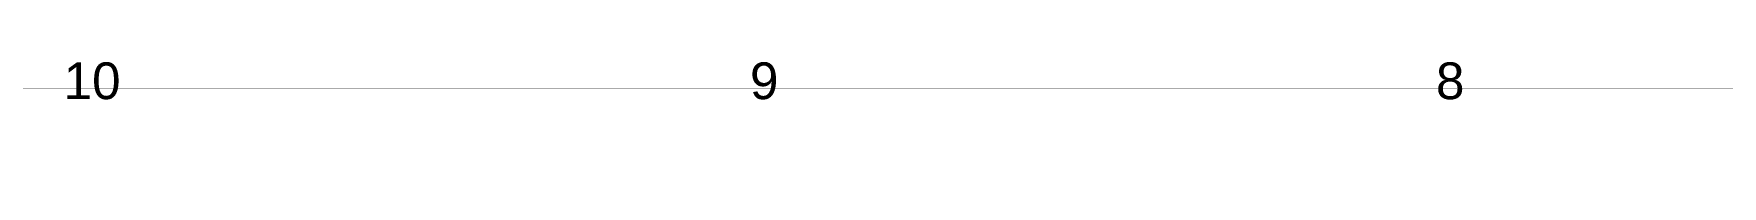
# Model space of a CAD drawing. Header units: inches. Extents: x 0 to 35.2, y -0.7 to 15.9.
# Drawn here: x 16.582 to 21.378, y -0.729 to -0.456 of the extents above; entities that cross this region are included whole.
import ezdxf

# ---------------------------------------------------------------- set-up
doc = ezdxf.new("R2010")
doc.units = ezdxf.units.IN
doc.header["$MEASUREMENT"] = 0
doc.layers.add('Dimensions', color=6, linetype='Continuous')
doc.styles.add('Arial', font='', dxfattribs={"height": 0.2})
doc.styles.get('Arial').set_extended_font_data('Arial')

msp = doc.modelspace()

# ---------------------------------------------------------------- linework, layer by layer
at = {"layer": 'Dimensions'}
for points in [[(11.9933, -0.5315, 0.0005, 0.0005, 0), (34.9854, -0.5315, 0.0005, 0.0005, 0)], [(17.6429, -0.7283, 0.0005, 0.0005, 0), (17.6429, -0.5315, 0.0005, 0.0005, 0)], [(19.5917, -0.7283, 0.0005, 0.0005, 0), (19.5917, -0.5315, 0.0005, 0.0005, 0)]]:
    msp.add_lwpolyline(points, format="xyseb", dxfattribs=at)
for points in [[(17.6428, -0.5315, 0.00025, 0.00025, 1), (17.6431, -0.5315, 0.00025, 0.00025, 1)], [(19.5916, -0.5315, 0.00025, 0.00025, 1), (19.5919, -0.5315, 0.00025, 0.00025, 1)], [(17.6428, -0.7283, 0.00025, 0.00025, 1), (17.6431, -0.7283, 0.00025, 0.00025, 1)], [(19.5916, -0.7283, 0.00025, 0.00025, 1), (19.5919, -0.7283, 0.00025, 0.00025, 1)]]:
    msp.add_lwpolyline(points, format="xyseb", close=True, dxfattribs=at)

# ---------------------------------------------------------------- texts
at = {"layer": 'Dimensions', "style": 'Arial'}
for s, height, p in [('10', 0.10417, (16.6664, -0.5615)), ('9', 0.1042, (18.6163, -0.5615)), ('8', 0.1042, (20.5651, -0.5615))]:
    msp.add_text(s, height=height, dxfattribs=at).set_placement(p)

doc.saveas('drawing.dxf')
